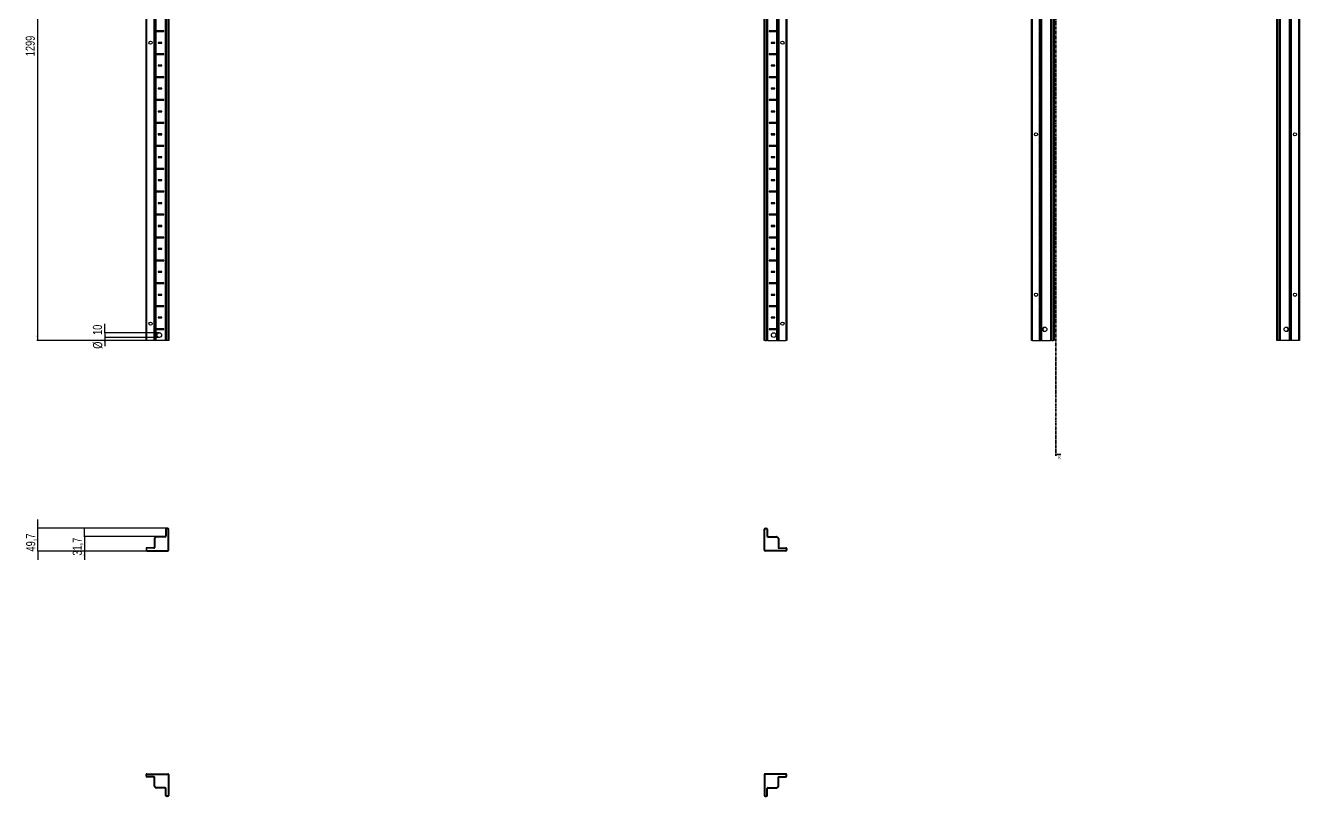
# Model space of a CAD drawing. Header units: millimetres. Extents: x -199 to 4815, y -1847 to 1507.
# Drawn here: x -199 to 2583, y -1847 to -165 of the extents above; entities that cross this region are included whole.
import ezdxf

# ---------------------------------------------------------------- set-up
doc = ezdxf.new("R2010")
doc.units = ezdxf.units.MM
doc.linetypes.add('CENTER', pattern=[10.16, 6.35, -1.27, 1.27, -1.27])
doc.layers.add('FORMAT', color=7, linetype='Continuous')
doc.styles.add('SLDTEXTSTYLE0', font='TXT', dxfattribs={"width": 0.75})
doc.dimstyles.new('SLDDIMSTYLE0', dxfattribs={"dimtxt": 20, "dimasz": 10, "dimexe": 0, "dimexo": 0.0625, "dimgap": 5, "dimtad": 2, "dimdec": 1, "dimrnd": 1e-09, "dimzin": 12, "dimdsep": 46, "dimtxsty": 'SLDTEXTSTYLE0', "dimsah": 1, "dimcen": 0.09, "dimadec": 0, "dimazin": 3, "dimtfac": 1, "dimtofl": 0, "dimtmove": 0, "dimatfit": 3, "dimfxl": 0, "dimfrac": 2, "dimtolj": 1, "dimtzin": 12, "dimarcsym": 0})
doc.dimstyles.new('SLDDIMSTYLE1', dxfattribs={"dimtxt": 20, "dimasz": 10, "dimexe": 0, "dimexo": 0.0625, "dimgap": 5, "dimtad": 2, "dimdec": 1, "dimrnd": 1e-09, "dimzin": 12, "dimdsep": 46, "dimtxsty": 'SLDTEXTSTYLE0', "dimsah": 1, "dimcen": 0.09, "dimadec": 0, "dimazin": 3, "dimtfac": 1, "dimtmove": 0, "dimatfit": 0, "dimfxl": 0, "dimfrac": 2, "dimtolj": 1, "dimtzin": 12, "dimarcsym": 0})

# ---------------------------------------------------------------- blocks, each defined once
blk = doc.blocks.new('_D')
at = {"layer": 'FORMAT'}
for p, q in [((86.4, 447.2), (-174.2, 447.2)), ((-173.2, 447.2), (-173.2, -851.8)), ((86.4, -851.8), (-174.2, -851.8))]:
    blk.add_line(p, q, dxfattribs=at)
for points in [[(-173.2, 447.2), (-174.7, 437.2), (-171.6, 437.2)], [(-173.2, -851.8), (-171.6, -841.8), (-174.7, -841.8)]]:
    blk.add_solid(points, dxfattribs=at)
at = {"layer": 'FORMAT', "insert": (-198.9, -231.8), "char_height": 20, "attachment_point": 1, "rotation": 90, "style": 'SLDTEXTSTYLE0'}
blk.add_mtext('1299', dxfattribs=at)
blk = doc.blocks.new('_D_3')
at = {"layer": 'FORMAT'}
for p, q in [((-26, -835.3), (-26, -816.1)), ((92.8, -835.3), (-27, -835.3)), ((92.8, -845.3), (-27, -845.3)), ((-26, -835.3), (-26, -845.3)), ((-26, -845.3), (-26, -864.5))]:
    blk.add_line(p, q, dxfattribs=at)
for points in [[(-26, -835.3), (-24.5, -825.3), (-27.6, -825.3)], [(-26, -845.3), (-27.6, -855.3), (-24.5, -855.3)]]:
    blk.add_solid(points, dxfattribs=at)
at = {"layer": 'FORMAT', "char_height": 20, "attachment_point": 1, "rotation": 90, "style": 'SLDTEXTSTYLE0'}
for s, insert in [('10', (-52.1, -840)), ('%%c', (-51.8, -870.2))]:
    blk.add_mtext(s, dxfattribs=dict(at, insert=insert))
blk = doc.blocks.new('_D_5')
at = {"layer": 'FORMAT'}
for p, q in [((-172.2, -1261.8), (-172.2, -1242.5)), ((108.5, -1261.8), (-173.2, -1261.8)), ((-172.2, -1311.5), (-172.2, -1261.8)), ((66, -1311.5), (-173.2, -1311.5)), ((-172.2, -1311.5), (-172.2, -1330.7))]:
    blk.add_line(p, q, dxfattribs=at)
for points in [[(-172.2, -1261.8), (-170.6, -1251.8), (-173.7, -1251.8)], [(-172.2, -1311.5), (-173.7, -1321.5), (-170.6, -1321.5)]]:
    blk.add_solid(points, dxfattribs=at)
at = {"layer": 'FORMAT', "insert": (-197.9, -1312.5), "char_height": 20, "attachment_point": 1, "rotation": 90, "style": 'SLDTEXTSTYLE0'}
blk.add_mtext('49,7', dxfattribs=at)
blk = doc.blocks.new('_D_6')
at = {"layer": 'FORMAT'}
for p, q in [((-70.5, -1279.8), (-70.5, -1260.5)), ((86.4, -1279.8), (-71.5, -1279.8)), ((-70.5, -1279.8), (-70.5, -1311.5)), ((66, -1311.5), (-71.5, -1311.5)), ((-70.5, -1311.5), (-70.5, -1330.7))]:
    blk.add_line(p, q, dxfattribs=at)
for points in [[(-70.5, -1279.8), (-69, -1269.8), (-72.1, -1269.8)], [(-70.5, -1311.5), (-72.1, -1321.5), (-69, -1321.5)]]:
    blk.add_solid(points, dxfattribs=at)
at = {"layer": 'FORMAT', "insert": (-96.3, -1321.5), "char_height": 20, "attachment_point": 1, "rotation": 90, "style": 'SLDTEXTSTYLE0'}
blk.add_mtext('31,7', dxfattribs=at)

msp = doc.modelspace()

# ---------------------------------------------------------------- linework, layer by layer
at = {"color": 7, "linetype": 'CENTER', "lineweight": 35}
msp.add_line((2050.71, 1499.09), (2050.71, -1103.67), dxfattribs=at)
at = {"color": 7, "linetype": 'Continuous', "lineweight": 25}
for p, q in [((63.98, -851.79), (63.98, 447.21)), ((81.98, -851.79), (81.98, 447.21)), ((83.77, -851.79), (83.77, 447.21)), ((83.8, -851.79), (83.8, 447.21)), ((106.48, -851.79), (106.48, 447.21)), ((113.68, 447.21), (113.68, -851.79)), ((1413.68, -851.79), (1413.68, 447.21)), ((1420.88, 447.21), (1420.88, -851.79)), ((1443.55, 447.21), (1443.55, -851.79)), ((1443.58, 447.21), (1443.58, -851.79)), ((1445.38, 447.21), (1445.38, -851.79)), ((1463.38, 447.21), (1463.38, -851.79)), ((1997.27, -851.79), (1997.27, 447.21)), ((2017.07, 447.21), (2017.07, -851.79)), ((2017.1, 447.21), (2017.1, -851.79)), ((2039.77, -851.79), (2039.77, 447.21)), ((2046.97, 447.21), (2046.97, -851.79)), ((2532.97, -851.79), (2532.97, 447.21)), ((2540.17, 447.21), (2540.17, -851.79)), ((2562.85, -851.79), (2562.85, 447.21)), ((2562.88, -851.79), (2562.88, 447.21)), ((2582.67, 447.21), (2582.67, -851.79)), ((2015.27, -176.54), (2015.27, -128.04)), ((2564.67, -128.04), (2564.67, -176.54)), ((85.93, -176.65), (85.93, -177.94)), ((86.58, -177.29), (85.93, -176.65)), ((86.58, -177.29), (85.93, -177.94)), ((102.83, -176.54), (86.42, -176.54)), ((86.42, -178.04), (102.83, -178.04)), ((102.08, -177.29), (86.58, -177.29)), ((102.08, -177.29), (102.83, -176.54)), ((102.08, -177.29), (102.83, -178.04)), ((102.83, -178.04), (102.83, -176.54)), ((1440.93, -176.54), (1424.53, -176.54)), ((1424.53, -176.54), (1424.53, -178.04)), ((1425.28, -177.29), (1424.53, -176.54)), ((1425.28, -177.29), (1424.53, -178.04)), ((1424.53, -178.04), (1440.93, -178.04)), ((1425.28, -177.29), (1440.78, -177.29)), ((1440.78, -177.29), (1441.42, -176.65)), ((1440.78, -177.29), (1441.42, -177.94)), ((1441.42, -177.94), (1441.42, -176.65)), ((2015.33, -176.65), (2015.27, -176.54)), ((2015.27, -176.54), (2015.27, -178.04)), ((2015.27, -178.04), (2015.33, -177.94)), ((2015.27, -226.54), (2015.27, -178.04)), ((2015.33, -177.94), (2015.33, -176.65)), ((2564.67, -176.54), (2564.61, -176.65)), ((2564.61, -176.65), (2564.61, -177.94)), ((2564.61, -177.94), (2564.67, -178.04)), ((2564.67, -178.04), (2564.67, -176.54)), ((2564.67, -178.04), (2564.67, -226.54)), ((98.33, -201.54), (90.33, -201.54)), ((90.33, -201.54), (90.33, -203.04)), ((91.08, -202.29), (90.33, -201.54)), ((91.08, -202.29), (90.33, -203.04)), ((90.33, -203.04), (98.33, -203.04)), ((97.58, -202.29), (91.08, -202.29)), ((97.58, -202.29), (98.33, -201.54)), ((97.58, -202.29), (98.33, -203.04)), ((98.33, -203.04), (98.33, -201.54)), ((1437.03, -201.54), (1429.03, -201.54)), ((1429.03, -201.54), (1429.03, -203.04)), ((1429.78, -202.29), (1429.03, -201.54)), ((1429.78, -202.29), (1429.03, -203.04)), ((1429.03, -203.04), (1437.03, -203.04)), ((1429.78, -202.29), (1436.28, -202.29)), ((1436.28, -202.29), (1437.03, -201.54)), ((1436.28, -202.29), (1437.03, -203.04)), ((1437.03, -203.04), (1437.03, -201.54)), ((85.93, -226.65), (85.93, -227.94)), ((86.58, -227.29), (85.93, -226.65)), ((86.58, -227.29), (85.93, -227.94)), ((102.83, -226.54), (86.42, -226.54)), ((86.42, -228.04), (102.83, -228.04)), ((102.08, -227.29), (86.58, -227.29)), ((102.08, -227.29), (102.83, -226.54)), ((102.08, -227.29), (102.83, -228.04)), ((102.83, -228.04), (102.83, -226.54)), ((1440.93, -226.54), (1424.53, -226.54)), ((1424.53, -226.54), (1424.53, -228.04)), ((1425.28, -227.29), (1424.53, -226.54)), ((1425.28, -227.29), (1424.53, -228.04)), ((1424.53, -228.04), (1440.93, -228.04)), ((1425.28, -227.29), (1440.78, -227.29)), ((1440.78, -227.29), (1441.42, -226.65)), ((1440.78, -227.29), (1441.42, -227.94)), ((1441.42, -227.94), (1441.42, -226.65)), ((2015.33, -226.65), (2015.27, -226.54)), ((2015.27, -226.54), (2015.27, -228.04)), ((2015.27, -228.04), (2015.33, -227.94)), ((2015.27, -276.54), (2015.27, -228.04)), ((2015.33, -227.94), (2015.33, -226.65)), ((2564.67, -226.54), (2564.61, -226.65)), ((2564.61, -226.65), (2564.61, -227.94)), ((2564.61, -227.94), (2564.67, -228.04)), ((2564.67, -228.04), (2564.67, -226.54)), ((2564.67, -228.04), (2564.67, -276.54)), ((85.93, -276.65), (85.93, -277.94)), ((86.58, -277.29), (85.93, -276.65)), ((86.58, -277.29), (85.93, -277.94)), ((102.83, -276.54), (86.42, -276.54)), ((86.42, -278.04), (102.83, -278.04)), ((102.08, -277.29), (86.58, -277.29)), ((98.33, -251.54), (90.33, -251.54)), ((90.33, -251.54), (90.33, -253.04)), ((91.08, -252.29), (90.33, -251.54)), ((91.08, -252.29), (90.33, -253.04)), ((90.33, -253.04), (98.33, -253.04)), ((97.58, -252.29), (91.08, -252.29)), ((97.58, -252.29), (98.33, -251.54)), ((97.58, -252.29), (98.33, -253.04)), ((98.33, -253.04), (98.33, -251.54)), ((102.08, -277.29), (102.83, -276.54)), ((102.08, -277.29), (102.83, -278.04)), ((102.83, -278.04), (102.83, -276.54)), ((1440.93, -276.54), (1424.53, -276.54)), ((1424.53, -276.54), (1424.53, -278.04)), ((1425.28, -277.29), (1424.53, -276.54)), ((1425.28, -277.29), (1424.53, -278.04)), ((1424.53, -278.04), (1440.93, -278.04)), ((1425.28, -277.29), (1440.78, -277.29)), ((1437.03, -251.54), (1429.03, -251.54)), ((1429.03, -251.54), (1429.03, -253.04)), ((1429.78, -252.29), (1429.03, -251.54)), ((1429.78, -252.29), (1429.03, -253.04)), ((1429.03, -253.04), (1437.03, -253.04)), ((1429.78, -252.29), (1436.28, -252.29)), ((1436.28, -252.29), (1437.03, -251.54)), ((1436.28, -252.29), (1437.03, -253.04)), ((1437.03, -253.04), (1437.03, -251.54)), ((1440.78, -277.29), (1441.42, -276.65)), ((1440.78, -277.29), (1441.42, -277.94)), ((1441.42, -277.94), (1441.42, -276.65)), ((2015.33, -276.65), (2015.27, -276.54)), ((2015.27, -276.54), (2015.27, -278.04)), ((2015.27, -278.04), (2015.33, -277.94)), ((2015.27, -326.54), (2015.27, -278.04)), ((2015.33, -277.94), (2015.33, -276.65)), ((2564.67, -276.54), (2564.61, -276.65)), ((2564.61, -276.65), (2564.61, -277.94)), ((2564.61, -277.94), (2564.67, -278.04)), ((2564.67, -278.04), (2564.67, -276.54)), ((2564.67, -278.04), (2564.67, -326.54)), ((98.33, -301.54), (90.33, -301.54)), ((90.33, -301.54), (90.33, -303.04)), ((91.08, -302.29), (90.33, -301.54)), ((91.08, -302.29), (90.33, -303.04)), ((90.33, -303.04), (98.33, -303.04)), ((97.58, -302.29), (91.08, -302.29)), ((97.58, -302.29), (98.33, -301.54)), ((97.58, -302.29), (98.33, -303.04)), ((98.33, -303.04), (98.33, -301.54)), ((1437.03, -301.54), (1429.03, -301.54)), ((1429.03, -301.54), (1429.03, -303.04)), ((1429.78, -302.29), (1429.03, -301.54)), ((1429.78, -302.29), (1429.03, -303.04)), ((1429.03, -303.04), (1437.03, -303.04)), ((1429.78, -302.29), (1436.28, -302.29)), ((1436.28, -302.29), (1437.03, -301.54)), ((1436.28, -302.29), (1437.03, -303.04)), ((1437.03, -303.04), (1437.03, -301.54)), ((85.93, -326.65), (85.93, -327.94)), ((86.58, -327.29), (85.93, -326.65)), ((86.58, -327.29), (85.93, -327.94)), ((102.83, -326.54), (86.42, -326.54)), ((86.42, -328.04), (102.83, -328.04)), ((102.08, -327.29), (86.58, -327.29)), ((102.08, -327.29), (102.83, -326.54)), ((102.08, -327.29), (102.83, -328.04)), ((102.83, -328.04), (102.83, -326.54)), ((1440.93, -326.54), (1424.53, -326.54)), ((1424.53, -326.54), (1424.53, -328.04)), ((1425.28, -327.29), (1424.53, -326.54)), ((1425.28, -327.29), (1424.53, -328.04)), ((1424.53, -328.04), (1440.93, -328.04)), ((1425.28, -327.29), (1440.78, -327.29)), ((1440.78, -327.29), (1441.42, -326.65)), ((1440.78, -327.29), (1441.42, -327.94)), ((1441.42, -327.94), (1441.42, -326.65)), ((2015.33, -326.65), (2015.27, -326.54)), ((2015.27, -326.54), (2015.27, -328.04)), ((2015.27, -328.04), (2015.33, -327.94)), ((2015.27, -376.54), (2015.27, -328.04)), ((2015.33, -327.94), (2015.33, -326.65)), ((2564.67, -326.54), (2564.61, -326.65)), ((2564.61, -326.65), (2564.61, -327.94)), ((2564.61, -327.94), (2564.67, -328.04)), ((2564.67, -328.04), (2564.67, -326.54)), ((2564.67, -328.04), (2564.67, -376.54)), ((98.33, -351.54), (90.33, -351.54)), ((90.33, -351.54), (90.33, -353.04)), ((91.08, -352.29), (90.33, -351.54)), ((91.08, -352.29), (90.33, -353.04)), ((90.33, -353.04), (98.33, -353.04)), ((97.58, -352.29), (91.08, -352.29)), ((97.58, -352.29), (98.33, -351.54)), ((97.58, -352.29), (98.33, -353.04)), ((98.33, -353.04), (98.33, -351.54)), ((1437.03, -351.54), (1429.03, -351.54)), ((1429.03, -351.54), (1429.03, -353.04)), ((1429.78, -352.29), (1429.03, -351.54)), ((1429.78, -352.29), (1429.03, -353.04)), ((1429.03, -353.04), (1437.03, -353.04)), ((1429.78, -352.29), (1436.28, -352.29)), ((1436.28, -352.29), (1437.03, -351.54)), ((1436.28, -352.29), (1437.03, -353.04)), ((1437.03, -353.04), (1437.03, -351.54)), ((85.93, -376.65), (85.93, -377.94)), ((86.58, -377.29), (85.93, -376.65)), ((86.58, -377.29), (85.93, -377.94)), ((102.83, -376.54), (86.42, -376.54)), ((86.42, -378.04), (102.83, -378.04)), ((102.08, -377.29), (86.58, -377.29)), ((102.08, -377.29), (102.83, -376.54)), ((102.08, -377.29), (102.83, -378.04)), ((102.83, -378.04), (102.83, -376.54)), ((1440.93, -376.54), (1424.53, -376.54)), ((1424.53, -376.54), (1424.53, -378.04)), ((1425.28, -377.29), (1424.53, -376.54)), ((1425.28, -377.29), (1424.53, -378.04)), ((1424.53, -378.04), (1440.93, -378.04)), ((1425.28, -377.29), (1440.78, -377.29)), ((1440.78, -377.29), (1441.42, -376.65)), ((1440.78, -377.29), (1441.42, -377.94)), ((1441.42, -377.94), (1441.42, -376.65)), ((2015.33, -376.65), (2015.27, -376.54)), ((2015.27, -376.54), (2015.27, -378.04)), ((2015.27, -378.04), (2015.33, -377.94)), ((2015.27, -426.54), (2015.27, -378.04)), ((2015.33, -377.94), (2015.33, -376.65)), ((2564.67, -376.54), (2564.61, -376.65)), ((2564.61, -376.65), (2564.61, -377.94)), ((2564.61, -377.94), (2564.67, -378.04)), ((2564.67, -378.04), (2564.67, -376.54)), ((2564.67, -378.04), (2564.67, -426.54)), ((98.33, -401.54), (90.33, -401.54)), ((90.33, -401.54), (90.33, -403.04)), ((91.08, -402.29), (90.33, -401.54)), ((91.08, -402.29), (90.33, -403.04)), ((90.33, -403.04), (98.33, -403.04)), ((97.58, -402.29), (91.08, -402.29)), ((97.58, -402.29), (98.33, -401.54)), ((97.58, -402.29), (98.33, -403.04)), ((98.33, -403.04), (98.33, -401.54)), ((1437.03, -401.54), (1429.03, -401.54)), ((1429.03, -401.54), (1429.03, -403.04)), ((1429.78, -402.29), (1429.03, -401.54)), ((1429.78, -402.29), (1429.03, -403.04)), ((1429.03, -403.04), (1437.03, -403.04)), ((1429.78, -402.29), (1436.28, -402.29)), ((1436.28, -402.29), (1437.03, -401.54)), ((1436.28, -402.29), (1437.03, -403.04)), ((1437.03, -403.04), (1437.03, -401.54)), ((85.93, -426.65), (85.93, -427.94)), ((86.58, -427.29), (85.93, -426.65)), ((86.58, -427.29), (85.93, -427.94)), ((102.83, -426.54), (86.42, -426.54)), ((86.42, -428.04), (102.83, -428.04)), ((102.08, -427.29), (86.58, -427.29)), ((102.08, -427.29), (102.83, -426.54)), ((102.08, -427.29), (102.83, -428.04)), ((102.83, -428.04), (102.83, -426.54)), ((1440.93, -426.54), (1424.53, -426.54)), ((1424.53, -426.54), (1424.53, -428.04)), ((1425.28, -427.29), (1424.53, -426.54)), ((1425.28, -427.29), (1424.53, -428.04)), ((1424.53, -428.04), (1440.93, -428.04)), ((1425.28, -427.29), (1440.78, -427.29)), ((1440.78, -427.29), (1441.42, -426.65)), ((1440.78, -427.29), (1441.42, -427.94)), ((1441.42, -427.94), (1441.42, -426.65)), ((2015.33, -426.65), (2015.27, -426.54)), ((2015.27, -426.54), (2015.27, -428.04)), ((2015.27, -428.04), (2015.33, -427.94)), ((2015.27, -476.54), (2015.27, -428.04)), ((2015.33, -427.94), (2015.33, -426.65)), ((2564.67, -426.54), (2564.61, -426.65)), ((2564.61, -426.65), (2564.61, -427.94)), ((2564.61, -427.94), (2564.67, -428.04)), ((2564.67, -428.04), (2564.67, -426.54)), ((2564.67, -428.04), (2564.67, -476.54)), ((98.33, -451.54), (90.33, -451.54)), ((90.33, -451.54), (90.33, -453.04)), ((91.08, -452.29), (90.33, -451.54)), ((91.08, -452.29), (90.33, -453.04)), ((90.33, -453.04), (98.33, -453.04)), ((97.58, -452.29), (91.08, -452.29)), ((97.58, -452.29), (98.33, -451.54)), ((97.58, -452.29), (98.33, -453.04)), ((98.33, -453.04), (98.33, -451.54)), ((1437.03, -451.54), (1429.03, -451.54)), ((1429.03, -451.54), (1429.03, -453.04)), ((1429.78, -452.29), (1429.03, -451.54)), ((1429.78, -452.29), (1429.03, -453.04)), ((1429.03, -453.04), (1437.03, -453.04)), ((1429.78, -452.29), (1436.28, -452.29)), ((1436.28, -452.29), (1437.03, -451.54)), ((1436.28, -452.29), (1437.03, -453.04)), ((1437.03, -453.04), (1437.03, -451.54)), ((85.93, -476.65), (85.93, -477.94)), ((86.58, -477.29), (85.93, -476.65)), ((86.58, -477.29), (85.93, -477.94)), ((102.83, -476.54), (86.42, -476.54)), ((86.42, -478.04), (102.83, -478.04)), ((102.08, -477.29), (86.58, -477.29)), ((102.08, -477.29), (102.83, -476.54)), ((102.08, -477.29), (102.83, -478.04)), ((102.83, -478.04), (102.83, -476.54)), ((1440.93, -476.54), (1424.53, -476.54)), ((1424.53, -476.54), (1424.53, -478.04)), ((1425.28, -477.29), (1424.53, -476.54)), ((1425.28, -477.29), (1424.53, -478.04)), ((1424.53, -478.04), (1440.93, -478.04)), ((1425.28, -477.29), (1440.78, -477.29)), ((1440.78, -477.29), (1441.42, -476.65)), ((1440.78, -477.29), (1441.42, -477.94)), ((1441.42, -477.94), (1441.42, -476.65)), ((2015.33, -476.65), (2015.27, -476.54)), ((2015.27, -476.54), (2015.27, -478.04)), ((2015.27, -478.04), (2015.33, -477.94)), ((2015.27, -526.54), (2015.27, -478.04)), ((2015.33, -477.94), (2015.33, -476.65)), ((2564.67, -476.54), (2564.61, -476.65)), ((2564.61, -476.65), (2564.61, -477.94)), ((2564.61, -477.94), (2564.67, -478.04)), ((2564.67, -478.04), (2564.67, -476.54)), ((2564.67, -478.04), (2564.67, -526.54)), ((85.93, -526.65), (85.93, -527.94)), ((86.58, -527.29), (85.93, -526.65)), ((86.58, -527.29), (85.93, -527.94)), ((102.83, -526.54), (86.42, -526.54)), ((86.42, -528.04), (102.83, -528.04)), ((102.08, -527.29), (86.58, -527.29)), ((98.33, -501.54), (90.33, -501.54)), ((90.33, -501.54), (90.33, -503.04)), ((91.08, -502.29), (90.33, -501.54)), ((91.08, -502.29), (90.33, -503.04)), ((90.33, -503.04), (98.33, -503.04)), ((97.58, -502.29), (91.08, -502.29)), ((97.58, -502.29), (98.33, -501.54)), ((97.58, -502.29), (98.33, -503.04)), ((98.33, -503.04), (98.33, -501.54)), ((102.08, -527.29), (102.83, -526.54)), ((102.08, -527.29), (102.83, -528.04)), ((102.83, -528.04), (102.83, -526.54)), ((1440.93, -526.54), (1424.53, -526.54)), ((1424.53, -526.54), (1424.53, -528.04)), ((1425.28, -527.29), (1424.53, -526.54)), ((1425.28, -527.29), (1424.53, -528.04)), ((1424.53, -528.04), (1440.93, -528.04)), ((1425.28, -527.29), (1440.78, -527.29)), ((1437.03, -501.54), (1429.03, -501.54)), ((1429.03, -501.54), (1429.03, -503.04)), ((1429.78, -502.29), (1429.03, -501.54)), ((1429.78, -502.29), (1429.03, -503.04)), ((1429.03, -503.04), (1437.03, -503.04)), ((1429.78, -502.29), (1436.28, -502.29)), ((1436.28, -502.29), (1437.03, -501.54)), ((1436.28, -502.29), (1437.03, -503.04)), ((1437.03, -503.04), (1437.03, -501.54)), ((1440.78, -527.29), (1441.42, -526.65)), ((1440.78, -527.29), (1441.42, -527.94)), ((1441.42, -527.94), (1441.42, -526.65)), ((2015.33, -526.65), (2015.27, -526.54)), ((2015.27, -526.54), (2015.27, -528.04)), ((2015.27, -528.04), (2015.33, -527.94)), ((2015.27, -576.54), (2015.27, -528.04)), ((2015.33, -527.94), (2015.33, -526.65)), ((2564.67, -526.54), (2564.61, -526.65)), ((2564.61, -526.65), (2564.61, -527.94)), ((2564.61, -527.94), (2564.67, -528.04)), ((2564.67, -528.04), (2564.67, -526.54)), ((2564.67, -528.04), (2564.67, -576.54)), ((98.33, -551.54), (90.33, -551.54)), ((90.33, -551.54), (90.33, -553.04)), ((91.08, -552.29), (90.33, -551.54)), ((91.08, -552.29), (90.33, -553.04)), ((90.33, -553.04), (98.33, -553.04)), ((97.58, -552.29), (91.08, -552.29)), ((97.58, -552.29), (98.33, -551.54)), ((97.58, -552.29), (98.33, -553.04)), ((98.33, -553.04), (98.33, -551.54)), ((1437.03, -551.54), (1429.03, -551.54)), ((1429.03, -551.54), (1429.03, -553.04)), ((1429.78, -552.29), (1429.03, -551.54)), ((1429.78, -552.29), (1429.03, -553.04)), ((1429.03, -553.04), (1437.03, -553.04)), ((1429.78, -552.29), (1436.28, -552.29)), ((1436.28, -552.29), (1437.03, -551.54)), ((1436.28, -552.29), (1437.03, -553.04)), ((1437.03, -553.04), (1437.03, -551.54)), ((85.93, -576.65), (85.93, -577.94)), ((86.58, -577.29), (85.93, -576.65)), ((86.58, -577.29), (85.93, -577.94)), ((102.83, -576.54), (86.42, -576.54)), ((86.42, -578.04), (102.83, -578.04)), ((102.08, -577.29), (86.58, -577.29)), ((102.08, -577.29), (102.83, -576.54)), ((102.08, -577.29), (102.83, -578.04)), ((102.83, -578.04), (102.83, -576.54)), ((1440.93, -576.54), (1424.53, -576.54)), ((1424.53, -576.54), (1424.53, -578.04)), ((1425.28, -577.29), (1424.53, -576.54)), ((1425.28, -577.29), (1424.53, -578.04)), ((1424.53, -578.04), (1440.93, -578.04)), ((1425.28, -577.29), (1440.78, -577.29)), ((1440.78, -577.29), (1441.42, -576.65)), ((1440.78, -577.29), (1441.42, -577.94)), ((1441.42, -577.94), (1441.42, -576.65)), ((2015.33, -576.65), (2015.27, -576.54)), ((2015.27, -576.54), (2015.27, -578.04)), ((2015.27, -578.04), (2015.33, -577.94)), ((2015.27, -626.54), (2015.27, -578.04)), ((2015.33, -577.94), (2015.33, -576.65)), ((2564.67, -576.54), (2564.61, -576.65)), ((2564.61, -576.65), (2564.61, -577.94)), ((2564.61, -577.94), (2564.67, -578.04)), ((2564.67, -578.04), (2564.67, -576.54)), ((2564.67, -578.04), (2564.67, -626.54)), ((98.33, -601.54), (90.33, -601.54)), ((90.33, -601.54), (90.33, -603.04)), ((91.08, -602.29), (90.33, -601.54)), ((91.08, -602.29), (90.33, -603.04)), ((90.33, -603.04), (98.33, -603.04)), ((97.58, -602.29), (91.08, -602.29)), ((97.58, -602.29), (98.33, -601.54)), ((97.58, -602.29), (98.33, -603.04)), ((98.33, -603.04), (98.33, -601.54)), ((1437.03, -601.54), (1429.03, -601.54)), ((1429.03, -601.54), (1429.03, -603.04)), ((1429.78, -602.29), (1429.03, -601.54)), ((1429.78, -602.29), (1429.03, -603.04)), ((1429.03, -603.04), (1437.03, -603.04)), ((1429.78, -602.29), (1436.28, -602.29)), ((1436.28, -602.29), (1437.03, -601.54)), ((1436.28, -602.29), (1437.03, -603.04)), ((1437.03, -603.04), (1437.03, -601.54)), ((85.93, -626.65), (85.93, -627.94)), ((86.58, -627.29), (85.93, -626.65)), ((86.58, -627.29), (85.93, -627.94)), ((102.83, -626.54), (86.42, -626.54)), ((86.42, -628.04), (102.83, -628.04)), ((102.08, -627.29), (86.58, -627.29)), ((102.08, -627.29), (102.83, -626.54)), ((102.08, -627.29), (102.83, -628.04)), ((102.83, -628.04), (102.83, -626.54)), ((1440.93, -626.54), (1424.53, -626.54)), ((1424.53, -626.54), (1424.53, -628.04)), ((1425.28, -627.29), (1424.53, -626.54)), ((1425.28, -627.29), (1424.53, -628.04)), ((1424.53, -628.04), (1440.93, -628.04)), ((1425.28, -627.29), (1440.78, -627.29)), ((1440.78, -627.29), (1441.42, -626.65)), ((1440.78, -627.29), (1441.42, -627.94)), ((1441.42, -627.94), (1441.42, -626.65)), ((2015.33, -626.65), (2015.27, -626.54)), ((2015.27, -626.54), (2015.27, -628.04)), ((2015.27, -628.04), (2015.33, -627.94)), ((2015.27, -676.54), (2015.27, -628.04)), ((2015.33, -627.94), (2015.33, -626.65)), ((2564.67, -626.54), (2564.61, -626.65)), ((2564.61, -626.65), (2564.61, -627.94)), ((2564.61, -627.94), (2564.67, -628.04)), ((2564.67, -628.04), (2564.67, -626.54)), ((2564.67, -628.04), (2564.67, -676.54)), ((98.33, -651.54), (90.33, -651.54)), ((90.33, -651.54), (90.33, -653.04)), ((91.08, -652.29), (90.33, -651.54)), ((91.08, -652.29), (90.33, -653.04)), ((90.33, -653.04), (98.33, -653.04)), ((97.58, -652.29), (91.08, -652.29)), ((97.58, -652.29), (98.33, -651.54)), ((97.58, -652.29), (98.33, -653.04)), ((98.33, -653.04), (98.33, -651.54)), ((1437.03, -651.54), (1429.03, -651.54)), ((1429.03, -651.54), (1429.03, -653.04)), ((1429.78, -652.29), (1429.03, -651.54)), ((1429.78, -652.29), (1429.03, -653.04)), ((1429.03, -653.04), (1437.03, -653.04)), ((1429.78, -652.29), (1436.28, -652.29)), ((1436.28, -652.29), (1437.03, -651.54)), ((1436.28, -652.29), (1437.03, -653.04)), ((1437.03, -653.04), (1437.03, -651.54)), ((85.93, -676.65), (85.93, -677.94)), ((86.58, -677.29), (85.93, -676.65)), ((86.58, -677.29), (85.93, -677.94)), ((102.83, -676.54), (86.42, -676.54)), ((86.42, -678.04), (102.83, -678.04)), ((102.08, -677.29), (86.58, -677.29)), ((102.08, -677.29), (102.83, -676.54)), ((102.08, -677.29), (102.83, -678.04)), ((102.83, -678.04), (102.83, -676.54)), ((1440.93, -676.54), (1424.53, -676.54)), ((1424.53, -676.54), (1424.53, -678.04)), ((1425.28, -677.29), (1424.53, -676.54)), ((1425.28, -677.29), (1424.53, -678.04)), ((1424.53, -678.04), (1440.93, -678.04)), ((1425.28, -677.29), (1440.78, -677.29)), ((1440.78, -677.29), (1441.42, -676.65)), ((1440.78, -677.29), (1441.42, -677.94)), ((1441.42, -677.94), (1441.42, -676.65)), ((2015.33, -676.65), (2015.27, -676.54)), ((2015.27, -676.54), (2015.27, -678.04)), ((2015.27, -678.04), (2015.33, -677.94)), ((2015.27, -726.54), (2015.27, -678.04)), ((2015.33, -677.94), (2015.33, -676.65)), ((2564.67, -676.54), (2564.61, -676.65)), ((2564.61, -676.65), (2564.61, -677.94)), ((2564.61, -677.94), (2564.67, -678.04)), ((2564.67, -678.04), (2564.67, -676.54)), ((2564.67, -678.04), (2564.67, -726.54)), ((98.33, -701.54), (90.33, -701.54)), ((90.33, -701.54), (90.33, -703.04)), ((91.08, -702.29), (90.33, -701.54)), ((91.08, -702.29), (90.33, -703.04)), ((90.33, -703.04), (98.33, -703.04)), ((97.58, -702.29), (91.08, -702.29)), ((97.58, -702.29), (98.33, -701.54)), ((97.58, -702.29), (98.33, -703.04)), ((98.33, -703.04), (98.33, -701.54)), ((1437.03, -701.54), (1429.03, -701.54)), ((1429.03, -701.54), (1429.03, -703.04)), ((1429.78, -702.29), (1429.03, -701.54)), ((1429.78, -702.29), (1429.03, -703.04)), ((1429.03, -703.04), (1437.03, -703.04)), ((1429.78, -702.29), (1436.28, -702.29)), ((1436.28, -702.29), (1437.03, -701.54)), ((1436.28, -702.29), (1437.03, -703.04)), ((1437.03, -703.04), (1437.03, -701.54)), ((85.93, -726.65), (85.93, -727.94)), ((86.58, -727.29), (85.93, -726.65)), ((86.58, -727.29), (85.93, -727.94)), ((102.83, -726.54), (86.42, -726.54)), ((86.42, -728.04), (102.83, -728.04)), ((102.08, -727.29), (86.58, -727.29)), ((102.08, -727.29), (102.83, -726.54)), ((102.08, -727.29), (102.83, -728.04)), ((102.83, -728.04), (102.83, -726.54)), ((1440.93, -726.54), (1424.53, -726.54)), ((1424.53, -726.54), (1424.53, -728.04)), ((1425.28, -727.29), (1424.53, -726.54)), ((1425.28, -727.29), (1424.53, -728.04)), ((1424.53, -728.04), (1440.93, -728.04)), ((1425.28, -727.29), (1440.78, -727.29)), ((1440.78, -727.29), (1441.42, -726.65)), ((1440.78, -727.29), (1441.42, -727.94)), ((1441.42, -727.94), (1441.42, -726.65)), ((2015.33, -726.65), (2015.27, -726.54)), ((2015.27, -726.54), (2015.27, -728.04)), ((2015.27, -728.04), (2015.33, -727.94)), ((2015.27, -776.54), (2015.27, -728.04)), ((2015.33, -727.94), (2015.33, -726.65)), ((2564.67, -726.54), (2564.61, -726.65)), ((2564.61, -726.65), (2564.61, -727.94)), ((2564.61, -727.94), (2564.67, -728.04)), ((2564.67, -728.04), (2564.67, -726.54)), ((2564.67, -728.04), (2564.67, -776.54)), ((85.93, -776.65), (85.93, -777.94)), ((86.58, -777.29), (85.93, -776.65)), ((86.58, -777.29), (85.93, -777.94)), ((102.83, -776.54), (86.42, -776.54)), ((86.42, -778.04), (102.83, -778.04)), ((102.08, -777.29), (86.58, -777.29)), ((98.33, -751.54), (90.33, -751.54)), ((90.33, -751.54), (90.33, -753.04)), ((91.08, -752.29), (90.33, -751.54)), ((91.08, -752.29), (90.33, -753.04)), ((90.33, -753.04), (98.33, -753.04)), ((97.58, -752.29), (91.08, -752.29)), ((97.58, -752.29), (98.33, -751.54)), ((97.58, -752.29), (98.33, -753.04)), ((98.33, -753.04), (98.33, -751.54)), ((102.08, -777.29), (102.83, -776.54)), ((102.08, -777.29), (102.83, -778.04)), ((102.83, -778.04), (102.83, -776.54)), ((1440.93, -776.54), (1424.53, -776.54)), ((1424.53, -776.54), (1424.53, -778.04)), ((1425.28, -777.29), (1424.53, -776.54)), ((1425.28, -777.29), (1424.53, -778.04)), ((1424.53, -778.04), (1440.93, -778.04)), ((1425.28, -777.29), (1440.78, -777.29)), ((1429.03, -751.54), (1429.03, -753.04)), ((1437.03, -751.54), (1429.03, -751.54)), ((1429.78, -752.29), (1429.03, -751.54)), ((1429.78, -752.29), (1429.03, -753.04)), ((1429.03, -753.04), (1437.03, -753.04)), ((1429.78, -752.29), (1436.28, -752.29)), ((1436.28, -752.29), (1437.03, -751.54)), ((1436.28, -752.29), (1437.03, -753.04)), ((1437.03, -753.04), (1437.03, -751.54)), ((1440.78, -777.29), (1441.42, -776.65)), ((1440.78, -777.29), (1441.42, -777.94)), ((1441.42, -777.94), (1441.42, -776.65)), ((2015.33, -776.65), (2015.27, -776.54)), ((2015.27, -776.54), (2015.27, -778.04)), ((2015.27, -778.04), (2015.33, -777.94)), ((2015.27, -826.54), (2015.27, -778.04)), ((2015.33, -777.94), (2015.33, -776.65)), ((2564.67, -776.54), (2564.61, -776.65)), ((2564.61, -776.65), (2564.61, -777.94)), ((2564.61, -777.94), (2564.67, -778.04)), ((2564.67, -778.04), (2564.67, -776.54)), ((2564.67, -778.04), (2564.67, -826.54)), ((98.33, -801.54), (90.33, -801.54)), ((90.33, -801.54), (90.33, -803.04)), ((91.08, -802.29), (90.33, -801.54)), ((91.08, -802.29), (90.33, -803.04)), ((90.33, -803.04), (98.33, -803.04)), ((97.58, -802.29), (91.08, -802.29)), ((97.58, -802.29), (98.33, -801.54)), ((97.58, -802.29), (98.33, -803.04)), ((98.33, -803.04), (98.33, -801.54)), ((1429.03, -801.54), (1429.03, -803.04)), ((1437.03, -801.54), (1429.03, -801.54)), ((1429.78, -802.29), (1429.03, -801.54)), ((1429.78, -802.29), (1429.03, -803.04)), ((1429.03, -803.04), (1437.03, -803.04)), ((1429.78, -802.29), (1436.28, -802.29)), ((1436.28, -802.29), (1437.03, -801.54)), ((1436.28, -802.29), (1437.03, -803.04)), ((1437.03, -803.04), (1437.03, -801.54)), ((85.93, -826.65), (85.93, -827.94)), ((86.58, -827.29), (85.93, -826.65)), ((86.58, -827.29), (85.93, -827.94)), ((102.83, -826.54), (86.42, -826.54)), ((86.42, -828.04), (102.83, -828.04)), ((102.08, -827.29), (86.58, -827.29)), ((102.08, -827.29), (102.83, -826.54)), ((102.08, -827.29), (102.83, -828.04)), ((102.83, -828.04), (102.83, -826.54)), ((1440.93, -826.54), (1424.53, -826.54)), ((1424.53, -826.54), (1424.53, -828.04)), ((1425.28, -827.29), (1424.53, -826.54)), ((1425.28, -827.29), (1424.53, -828.04)), ((1424.53, -828.04), (1440.93, -828.04)), ((1425.28, -827.29), (1440.78, -827.29)), ((1440.78, -827.29), (1441.42, -826.65)), ((1440.78, -827.29), (1441.42, -827.94)), ((1441.42, -827.94), (1441.42, -826.65)), ((2015.33, -826.65), (2015.27, -826.54)), ((2015.27, -826.54), (2015.27, -828.04)), ((2015.27, -828.04), (2015.33, -827.94)), ((2015.27, -851.79), (2015.27, -828.04)), ((2015.33, -827.94), (2015.33, -826.65)), ((2025.32, -832.73), (2025.32, -832.32)), ((2554.62, -832.32), (2554.62, -832.73)), ((2564.67, -826.54), (2564.61, -826.65)), ((2564.61, -826.65), (2564.61, -827.94)), ((2564.61, -827.94), (2564.67, -828.04)), ((2564.67, -828.04), (2564.67, -826.54)), ((2564.67, -828.04), (2564.67, -851.79)), ((65.98, -851.79), (63.98, -851.79)), ((81.33, -851.79), (65.98, -851.79)), ((81.98, -851.79), (81.33, -851.79)), ((82.56, -851.79), (81.98, -851.79)), ((83.77, -851.79), (82.56, -851.79)), ((83.8, -851.79), (83.77, -851.79)), ((85.01, -851.79), (83.8, -851.79)), ((86.42, -851.79), (85.01, -851.79)), ((105.83, -851.79), (86.42, -851.79)), ((106.48, -851.79), (105.83, -851.79)), ((108.48, -851.79), (106.48, -851.79)), ((111.68, -851.79), (108.48, -851.79)), ((113.68, -851.79), (111.68, -851.79)), ((1415.68, -851.79), (1413.68, -851.79)), ((1415.68, -851.79), (1418.88, -851.79)), ((1420.88, -851.79), (1418.88, -851.79)), ((1421.53, -851.79), (1420.88, -851.79)), ((1421.53, -851.79), (1440.93, -851.79)), ((1442.34, -851.79), (1440.93, -851.79)), ((1442.34, -851.79), (1443.55, -851.79)), ((1443.55, -851.79), (1443.58, -851.79)), ((1443.58, -851.79), (1444.79, -851.79)), ((1445.38, -851.79), (1444.79, -851.79)), ((1446.03, -851.79), (1445.38, -851.79)), ((1446.03, -851.79), (1461.38, -851.79)), ((1463.38, -851.79), (1461.38, -851.79)), ((1999.27, -851.79), (1997.27, -851.79)), ((1999.27, -851.79), (2014.62, -851.79)), ((2015.27, -851.79), (2014.62, -851.79)), ((2015.86, -851.79), (2015.27, -851.79)), ((2015.86, -851.79), (2017.07, -851.79)), ((2017.07, -851.79), (2017.1, -851.79)), ((2017.1, -851.79), (2018.31, -851.79)), ((2019.72, -851.79), (2018.31, -851.79)), ((2019.72, -851.79), (2039.12, -851.79)), ((2039.77, -851.79), (2039.12, -851.79)), ((2041.77, -851.79), (2039.77, -851.79)), ((2041.77, -851.79), (2044.97, -851.79)), ((2046.97, -851.79), (2044.97, -851.79)), ((2534.97, -851.79), (2532.97, -851.79)), ((2538.17, -851.79), (2534.97, -851.79)), ((2540.17, -851.79), (2538.17, -851.79)), ((2540.82, -851.79), (2540.17, -851.79)), ((2560.23, -851.79), (2540.82, -851.79)), ((2561.64, -851.79), (2560.23, -851.79)), ((2562.85, -851.79), (2561.64, -851.79)), ((2562.88, -851.79), (2562.85, -851.79)), ((2564.09, -851.79), (2562.88, -851.79)), ((2564.67, -851.79), (2564.09, -851.79)), ((2565.32, -851.79), (2564.67, -851.79)), ((2580.67, -851.79), (2565.32, -851.79)), ((2582.67, -851.79), (2580.67, -851.79)), ((106.48, -1263.77), (106.48, -1279.12)), ((107.83, -1263.77), (107.83, -1279.12)), ((111.68, -1261.77), (108.48, -1261.77)), ((111.68, -1263.12), (108.48, -1263.12)), ((112.33, -1309.47), (112.33, -1263.77)), ((113.68, -1309.47), (113.68, -1263.77)), ((1413.68, -1309.47), (1413.68, -1263.77)), ((1415.03, -1309.47), (1415.03, -1263.77)), ((1415.68, -1261.77), (1418.88, -1261.77)), ((1415.68, -1263.12), (1418.88, -1263.12)), ((1419.53, -1263.77), (1419.53, -1279.12)), ((1420.88, -1263.77), (1420.88, -1279.12)), ((63.98, -1306.27), (63.98, -1309.47)), ((65.33, -1306.27), (65.33, -1309.47)), ((81.33, -1304.27), (65.98, -1304.27)), ((81.33, -1305.62), (65.98, -1305.62)), ((81.98, -1284.22), (81.98, -1303.62)), ((83.77, -1281.6), (82.56, -1282.8)), ((83.33, -1284.22), (83.33, -1303.62)), ((84.72, -1282.55), (83.52, -1283.76)), ((84.72, -1282.55), (83.77, -1281.6)), ((85.01, -1280.36), (83.8, -1281.56)), ((83.8, -1281.56), (84.76, -1282.52)), ((85.96, -1281.31), (84.76, -1282.52)), ((105.83, -1279.77), (86.42, -1279.77)), ((105.83, -1281.12), (86.42, -1281.12)), ((1421.53, -1279.77), (1440.93, -1279.77)), ((1421.53, -1281.12), (1440.93, -1281.12)), ((1441.39, -1281.31), (1442.59, -1282.52)), ((1442.34, -1280.36), (1443.55, -1281.56)), ((1443.55, -1281.56), (1442.59, -1282.52)), ((1442.63, -1282.55), (1443.58, -1281.6)), ((1442.63, -1282.55), (1443.84, -1283.76)), ((1443.58, -1281.6), (1444.79, -1282.8)), ((1444.03, -1284.22), (1444.03, -1303.62)), ((1445.38, -1284.22), (1445.38, -1303.62)), ((1446.03, -1304.27), (1461.38, -1304.27)), ((1446.03, -1305.62), (1461.38, -1305.62)), ((1462.03, -1306.27), (1462.03, -1309.47)), ((1463.38, -1306.27), (1463.38, -1309.47)), ((65.98, -1310.12), (111.68, -1310.12)), ((65.98, -1311.47), (111.68, -1311.47)), ((1461.38, -1310.12), (1415.68, -1310.12)), ((1461.38, -1311.47), (1415.68, -1311.47)), ((63.98, -1802.67), (63.98, -1799.47)), ((65.33, -1802.67), (65.33, -1799.47)), ((65.98, -1797.47), (111.68, -1797.47)), ((65.98, -1798.82), (111.68, -1798.82)), ((81.33, -1803.32), (65.98, -1803.32)), ((81.33, -1804.67), (65.98, -1804.67)), ((81.98, -1824.72), (81.98, -1805.32)), ((83.33, -1824.72), (83.33, -1805.32)), ((112.33, -1799.47), (112.33, -1845.17)), ((113.68, -1799.47), (113.68, -1845.17)), ((1413.68, -1799.47), (1413.68, -1845.17)), ((1415.03, -1799.47), (1415.03, -1845.17)), ((1461.38, -1797.47), (1415.68, -1797.47)), ((1461.38, -1798.82), (1415.68, -1798.82)), ((1444.03, -1824.72), (1444.03, -1805.32)), ((1445.38, -1824.72), (1445.38, -1805.32)), ((1446.03, -1803.32), (1461.38, -1803.32)), ((1446.03, -1804.67), (1461.38, -1804.67)), ((1462.03, -1802.67), (1462.03, -1799.47)), ((1463.38, -1802.67), (1463.38, -1799.47)), ((83.77, -1827.34), (82.56, -1826.14)), ((84.72, -1826.39), (83.52, -1825.18)), ((84.72, -1826.39), (83.77, -1827.34)), ((83.8, -1827.38), (84.76, -1826.42)), ((85.01, -1828.58), (83.8, -1827.38)), ((85.96, -1827.63), (84.76, -1826.42)), ((105.83, -1827.82), (86.42, -1827.82)), ((105.83, -1829.17), (86.42, -1829.17)), ((106.48, -1845.17), (106.48, -1829.82)), ((107.83, -1845.17), (107.83, -1829.82)), ((1419.53, -1845.17), (1419.53, -1829.82)), ((1420.88, -1845.17), (1420.88, -1829.82)), ((1421.53, -1827.82), (1440.93, -1827.82)), ((1421.53, -1829.17), (1440.93, -1829.17)), ((1441.39, -1827.63), (1442.59, -1826.42)), ((1442.34, -1828.58), (1443.55, -1827.38)), ((1443.55, -1827.38), (1442.59, -1826.42)), ((1442.63, -1826.39), (1443.84, -1825.18)), ((1442.63, -1826.39), (1443.58, -1827.34)), ((1443.58, -1827.34), (1444.79, -1826.14)), ((111.68, -1845.82), (108.48, -1845.82)), ((111.68, -1847.17), (108.48, -1847.17)), ((1415.68, -1845.82), (1418.88, -1845.82)), ((1415.68, -1847.17), (1418.88, -1847.17))]:
    msp.add_line(p, q, dxfattribs=at)
at = {"color": 8, "linetype": 'Continuous', "lineweight": 18}
for p, q in [((65.98, 447.21), (65.98, -851.79)), ((81.33, -851.79), (81.33, 447.21)), ((82.56, 447.21), (82.56, -851.79)), ((85.01, -851.79), (85.01, 447.21)), ((105.83, -851.79), (105.83, 447.21)), ((108.48, 447.21), (108.48, -851.79)), ((111.68, -851.79), (111.68, 447.21)), ((1415.68, 447.21), (1415.68, -851.79)), ((1418.88, -851.79), (1418.88, 447.21)), ((1421.53, 447.21), (1421.53, -851.79)), ((1442.34, 447.21), (1442.34, -851.79)), ((1444.79, -851.79), (1444.79, 447.21)), ((1446.03, 447.21), (1446.03, -851.79)), ((1461.38, -851.79), (1461.38, 447.21)), ((1999.27, 447.21), (1999.27, -851.79)), ((2014.62, -851.79), (2014.62, 447.21)), ((2015.86, 447.21), (2015.86, -851.79)), ((2018.31, -851.79), (2018.31, 447.21)), ((2019.72, 447.21), (2019.72, -851.79)), ((2039.12, -851.79), (2039.12, 447.21)), ((2041.77, 447.21), (2041.77, -851.79)), ((2044.97, -851.79), (2044.97, 447.21)), ((2534.97, 447.21), (2534.97, -851.79)), ((2538.17, -851.79), (2538.17, 447.21)), ((2540.82, 447.21), (2540.82, -851.79)), ((2560.23, -851.79), (2560.23, 447.21)), ((2561.64, 447.21), (2561.64, -851.79)), ((2564.09, -851.79), (2564.09, 447.21)), ((2565.32, 447.21), (2565.32, -851.79)), ((2580.67, -851.79), (2580.67, 447.21)), ((86.42, -128.04), (86.42, -176.54)), ((1440.93, -176.54), (1440.93, -128.04)), ((86.42, -178.04), (86.42, -226.54)), ((1440.93, -226.54), (1440.93, -178.04)), ((86.42, -228.04), (86.42, -276.54)), ((1440.93, -276.54), (1440.93, -228.04)), ((86.42, -278.04), (86.42, -326.54)), ((1440.93, -326.54), (1440.93, -278.04)), ((86.42, -328.04), (86.42, -376.54)), ((1440.93, -376.54), (1440.93, -328.04)), ((86.42, -378.04), (86.42, -426.54)), ((1440.93, -426.54), (1440.93, -378.04)), ((86.42, -428.04), (86.42, -476.54)), ((1440.93, -476.54), (1440.93, -428.04)), ((86.42, -478.04), (86.42, -526.54)), ((1440.93, -526.54), (1440.93, -478.04)), ((86.42, -528.04), (86.42, -576.54)), ((1440.93, -576.54), (1440.93, -528.04)), ((86.42, -578.04), (86.42, -626.54)), ((1440.93, -626.54), (1440.93, -578.04)), ((86.42, -628.04), (86.42, -676.54)), ((1440.93, -676.54), (1440.93, -628.04)), ((86.42, -678.04), (86.42, -726.54)), ((1440.93, -726.54), (1440.93, -678.04)), ((86.42, -728.04), (86.42, -776.54)), ((1440.93, -776.54), (1440.93, -728.04)), ((86.42, -778.04), (86.42, -826.54)), ((1440.93, -826.54), (1440.93, -778.04)), ((86.42, -828.04), (86.42, -851.79)), ((1440.93, -851.79), (1440.93, -828.04))]:
    msp.add_line(p, q, dxfattribs=at)
at = {"color": 7, "linetype": 'Continuous', "lineweight": 35}
msp.add_line((2061.35, -1100.67), (2050.71, -1100.67), dxfattribs=at)
at = {"color": 7, "linetype": 'Continuous', "lineweight": 25}
for centre, radius in [((73.83, -202.29), 3.5), ((1453.53, -202.29), 3.5), ((2007.17, -402.29), 3.5), ((2572.77, -402.29), 3.5), ((2007.17, -752.29), 3.5), ((2572.77, -752.29), 3.5), ((73.83, -815.29), 3.5), ((1453.53, -815.29), 3.5), ((2026.12, -827.79), 5), ((2553.82, -827.79), 5), ((92.83, -840.29), 5), ((1434.53, -840.29), 5)]:
    msp.add_circle(centre, radius, dxfattribs=at)
for centre, radius, start, end in [((2027.62, -827.29), 5.25, 126.18914, 240.85926), ((2024.82, -832.32), 0.5, 0, 60.85926), ((2555.12, -832.32), 0.5, 119.14074, 180), ((2552.32, -827.29), 5.25, 299.14074, 53.81083), ((105.83, -1279.12), 2, 270, 0), ((105.83, -1279.12), 0.65, 270, 0), ((108.48, -1263.77), 2, 90, 180), ((108.48, -1263.77), 0.65, 90, 180), ((111.68, -1263.77), 2, 0, 90), ((111.68, -1263.77), 0.65, 0, 90), ((1415.68, -1263.77), 2, 90, 180), ((1415.68, -1263.77), 0.65, 90, 180), ((1418.88, -1263.77), 2, 0, 90), ((1418.88, -1263.77), 0.65, 0, 90), ((1421.53, -1279.12), 2, 180, 270), ((1421.53, -1279.12), 0.65, 180, 270), ((65.98, -1306.27), 2, 90, 180), ((65.98, -1306.27), 0.65, 90, 180), ((81.33, -1303.62), 2, 270, 0), ((81.33, -1303.62), 0.65, 270, 0), ((83.98, -1284.22), 2, 135, 180), ((83.98, -1284.22), 0.65, 135, 180), ((86.42, -1281.77), 2, 90, 135), ((86.42, -1281.77), 0.65, 90, 135), ((1440.93, -1281.77), 2, 45, 90), ((1440.93, -1281.77), 0.65, 45, 90), ((1443.38, -1284.22), 0.65, 0, 45), ((1446.03, -1303.62), 2, 180, 270), ((1443.38, -1284.22), 2, 0, 45), ((1446.03, -1303.62), 0.65, 180, 270), ((1461.38, -1306.27), 2, 0, 90), ((1461.38, -1306.27), 0.65, 0, 90), ((65.98, -1309.47), 2, 180, 270), ((65.98, -1309.47), 0.65, 180, 270), ((111.68, -1309.47), 0.65, 270, 0), ((111.68, -1309.47), 2, 270, 0), ((1415.68, -1309.47), 2, 180, 270), ((1415.68, -1309.47), 0.65, 180, 270), ((1461.38, -1309.47), 2, 270, 0), ((1461.38, -1309.47), 0.65, 270, 0), ((65.98, -1799.47), 2, 90, 180), ((65.98, -1802.67), 2, 180, 270), ((65.98, -1799.47), 0.65, 90, 180), ((65.98, -1802.67), 0.65, 180, 270), ((81.33, -1805.32), 2, 0, 90), ((81.33, -1805.32), 0.65, 0, 90), ((111.68, -1799.47), 2, 0, 90), ((111.68, -1799.47), 0.65, 0, 90), ((1415.68, -1799.47), 2, 90, 180), ((1415.68, -1799.47), 0.65, 90, 180), ((1446.03, -1805.32), 2, 90, 180), ((1446.03, -1805.32), 0.65, 90, 180), ((1461.38, -1799.47), 2, 0, 90), ((1461.38, -1799.47), 0.65, 0, 90), ((1461.38, -1802.67), 0.65, 270, 0), ((1461.38, -1802.67), 2, 270, 0), ((83.98, -1824.72), 2, 180, 225), ((83.98, -1824.72), 0.65, 180, 225), ((86.42, -1827.17), 2, 225, 270), ((86.42, -1827.17), 0.65, 225, 270), ((105.83, -1829.82), 2, 360, 90), ((105.83, -1829.82), 0.65, 0, 90), ((1421.53, -1829.82), 2, 90, 180), ((1421.53, -1829.82), 0.65, 90, 180), ((1440.93, -1827.17), 0.65, 270, 315), ((1440.93, -1827.17), 2, 270, 315), ((1443.38, -1824.72), 0.65, 315, 0), ((1443.38, -1824.72), 2, 315, 0), ((108.48, -1845.17), 2, 180, 270), ((108.48, -1845.17), 0.65, 180, 270), ((111.68, -1845.17), 2, 270, 360), ((111.68, -1845.17), 0.65, 270, 0), ((1415.68, -1845.17), 2, 180, 270), ((1415.68, -1845.17), 0.65, 180, 270), ((1418.88, -1845.17), 0.65, 270, 0), ((1418.88, -1845.17), 2, 270, 0)]:
    msp.add_arc(centre, radius, start, end, dxfattribs=at)
for centre, start_param, end_param in [((86.42, -180.01), 0, 0.2482694), ((86.42, -174.58), 2.8933233, 3.1415927), ((1440.93, -180.01), 6.0349159, 6.2831853), ((1440.93, -174.58), 3.1415927, 3.389862), ((86.42, -230.01), 0, 0.2482694), ((86.42, -224.58), 2.8933233, 3.1415927), ((1440.93, -230.01), 6.0349159, 6.2831853), ((1440.93, -224.58), 3.1415927, 3.389862), ((86.42, -280.01), 0, 0.2482694), ((86.42, -274.58), 2.8933233, 3.1415927), ((1440.93, -280.01), 6.0349159, 6.2831853), ((1440.93, -274.58), 3.1415927, 3.389862), ((86.42, -330.01), 0, 0.2482694), ((86.42, -324.58), 2.8933233, 3.1415927), ((1440.93, -330.01), 6.0349159, 6.2831853), ((1440.93, -324.58), 3.1415927, 3.389862), ((86.42, -380.01), 0, 0.2482694), ((86.42, -374.58), 2.8933233, 3.1415927), ((1440.93, -380.01), 6.0349159, 6.2831853), ((1440.93, -374.58), 3.1415927, 3.389862), ((86.42, -430.01), 0, 0.2482694), ((86.42, -424.58), 2.8933233, 3.1415927), ((1440.93, -430.01), 6.0349159, 6.2831853), ((1440.93, -424.58), 3.1415927, 3.389862), ((86.42, -480.01), 0, 0.2482694), ((86.42, -474.58), 2.8933233, 3.1415927), ((1440.93, -480.01), 6.0349159, 6.2831853), ((1440.93, -474.58), 3.1415927, 3.389862), ((86.42, -530.01), 0, 0.2482694), ((86.42, -524.58), 2.8933233, 3.1415927), ((1440.93, -530.01), 6.0349159, 6.2831853), ((1440.93, -524.58), 3.1415927, 3.389862), ((86.42, -580.01), 0, 0.2482694), ((86.42, -574.58), 2.8933233, 3.1415927), ((1440.93, -580.01), 6.0349159, 6.2831853), ((1440.93, -574.58), 3.1415927, 3.389862), ((86.42, -630.01), 0, 0.2482694), ((86.42, -624.58), 2.8933233, 3.1415927), ((1440.93, -630.01), 6.0349159, 6.2831853), ((1440.93, -624.58), 3.1415927, 3.389862), ((86.42, -680.01), 0, 0.2482694), ((86.42, -674.58), 2.8933233, 3.1415927), ((1440.93, -680.01), 6.0349159, 6.2831853), ((1440.93, -674.58), 3.1415927, 3.389862), ((86.42, -730.01), 0, 0.2482694), ((86.42, -724.58), 2.8933233, 3.1415927), ((1440.93, -730.01), 6.0349159, 6.2831853), ((1440.93, -724.58), 3.1415927, 3.389862), ((86.42, -780.01), 0, 0.2482694), ((86.42, -774.58), 2.8933233, 3.1415927), ((1440.93, -780.01), 6.0349159, 6.2831853), ((1440.93, -774.58), 3.1415927, 3.389862), ((86.42, -830.01), 0, 0.2482694), ((86.42, -824.58), 2.8933233, 3.1415927), ((1440.93, -830.01), 6.0349159, 6.2831853), ((1440.93, -824.58), 3.1415927, 3.389862)]:
    msp.add_ellipse(centre, major_axis=(0, 3.46), ratio=0.5773503, start_param=start_param, end_param=end_param, dxfattribs=at)
at = {"color": 7, "linetype": 'Continuous', "lineweight": 35}
msp.add_solid([(2050.71, -1100.67), (2057.71, -1101.79), (2057.71, -1099.55)], dxfattribs=at)

# ---------------------------------------------------------------- texts
at = {"color": 7, "linetype": 'Continuous', "insert": (2055.85, -1104.37), "char_height": 7, "attachment_point": 1, "style": 'SLDTEXTSTYLE0'}
msp.add_mtext('K', dxfattribs=at)

# ---------------------------------------------------------------- dimensions: what is measured, and where the dimension line sits
at = {"layer": 'FORMAT'}
for base, p1, p2, dimstyle, picture, middle in [((-173.15, -851.79), (86.42, 447.21), (86.42, -851.79), 'SLDDIMSTYLE0', '_D', (-173.15, -202.29)), ((-172.17, -1261.77), (65.98, -1311.47), (108.48, -1261.77), 'SLDDIMSTYLE1', '_D_5', (-172.17, -1286.62)), ((-70.54, -1311.47), (86.42, -1279.77), (65.98, -1311.47), 'SLDDIMSTYLE1', '_D_6', (-70.54, -1295.62))]:
    dim = msp.add_linear_dim(base=base, p1=p1, p2=p2, angle=90, dimstyle=dimstyle, dxfattribs=at)
    dim.commit()
    dim.dimension.update_dxf_attribs({"geometry": picture, "text_midpoint": middle, "dimtype": 160})
dim = msp.add_linear_dim(base=(-26.02, -845.29), p1=(92.83, -835.29), p2=(92.83, -845.29), angle=90, text='%%c<>', dimstyle='SLDDIMSTYLE1', dxfattribs=at)
dim.commit()
dim.dimension.update_dxf_attribs({"geometry": '_D_3', "text_midpoint": (-26.02, -840.29), "dimtype": 160})

doc.saveas('drawing.dxf')
